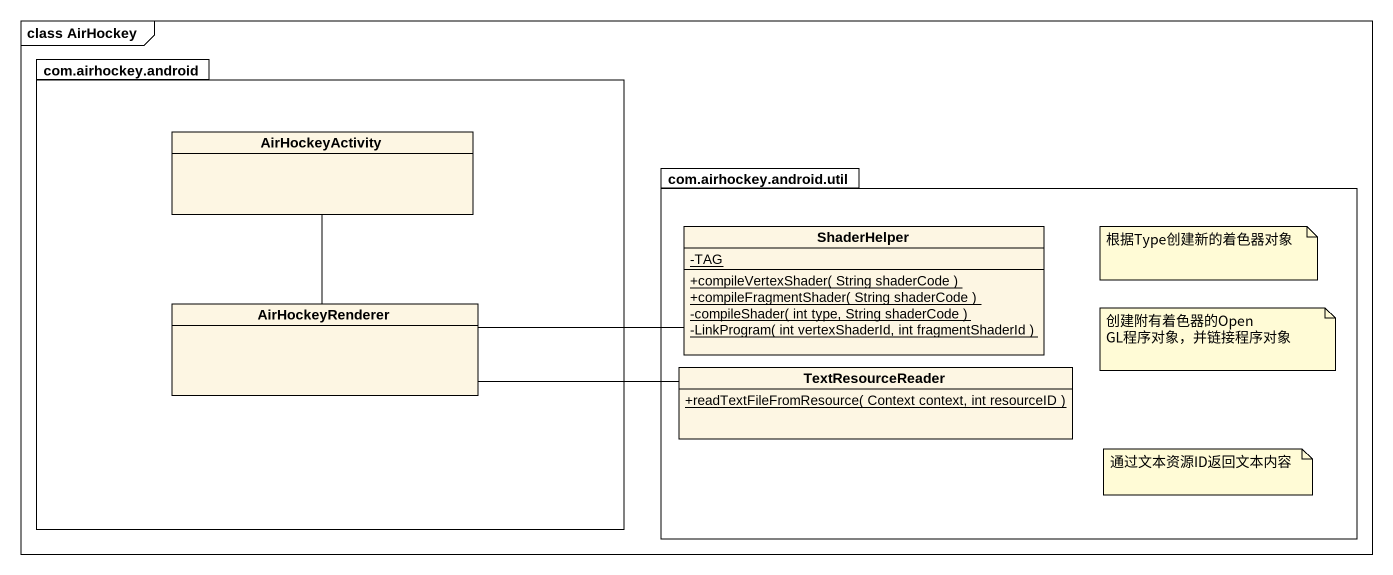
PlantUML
@startuml
mainframe class AirHockey
hide circle
hide empty members
skinparam classAttributeIconSize 0
package "com.airhockey.android" as com_airhockey_android {
  class AirHockeyActivity
  class AirHockeyRenderer
}
package "com.airhockey.android.util" as com_airhockey_android_util {
  class ShaderHelper {
    {static} -TAG
    {static} +compileVertexShader( String shaderCode )
    {static} +compileFragmentShader( String shaderCode )
    {static} -compileShader( int type, String shaderCode )
    {static} -LinkProgram( int vertexShaderId, int fragmentShaderId )
  }
  class TextResourceReader {
    {static} +readTextFileFromResource( Context context, int resourceID )
  }
}
AirHockeyActivity -- AirHockeyRenderer
AirHockeyRenderer -right- ShaderHelper
AirHockeyRenderer -right- TextResourceReader
note as N1
  根据Type创建新的着色器对象
end note
note as N2
  创建附有着色器的OpenGL程序对象，并链接程序对象
end note
note as N3
  通过文本资源ID返回文本内容
end note
@enduml
